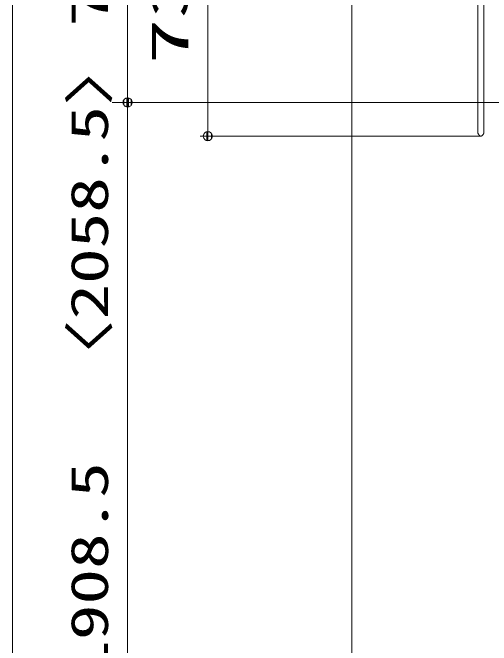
# Model space of a CAD drawing. Units: millimetres on the paper. Extents: x -305 to 305, y -152 to 152.
# Drawn here: x -103.86 to -73.05, y 46.57 to 87.29 of the extents above; entities that cross this region are included whole.
import ezdxf
from ezdxf.enums import TextEntityAlignment as Align

# ---------------------------------------------------------------- set-up
doc = ezdxf.new("R2010")
doc.units = ezdxf.units.MM
doc.linetypes.add('LONG_CHAIN', pattern=[21, 18, -1, 1, -1])
doc.layers.add('0-1_RV', color=7, linetype='Continuous', lineweight=9)
doc.layers.add('0-2_0', color=7, linetype='Continuous', lineweight=9)
doc.styles.add('ＭＳ ゴシック', font='')
doc.styles.get('ＭＳ ゴシック').set_extended_font_data('MS Gothic')

# ---------------------------------------------------------------- blocks, each defined once
blk = doc.blocks.new('_DOTSMALL')
at = {"layer": '0-2_0'}
for p, q in [((0.0746, 0.1), (-0.0746, 0.1)), ((0.1223, -0.0248), (-0.1223, -0.0248))]:
    blk.add_line(p, q, dxfattribs=at)
for points in [[(0.125, 0), (0.124, 0.0157), (0.1211, 0.0311), (0.1162, 0.046), (0.1095, 0.0602), (0.1011, 0.0735), (0.0911, 0.0856), (0.0797, 0.0963), (0.067, 0.1055), (0.0532, 0.1131), (0.0386, 0.1189), (0.0234, 0.1228), (0.0078, 0.1248), (-0.0078, 0.1248), (-0.0234, 0.1228), (-0.0386, 0.1189), (-0.0532, 0.1131), (-0.067, 0.1055), (-0.0797, 0.0963), (-0.0911, 0.0856), (-0.1011, 0.0735), (-0.1095, 0.0602), (-0.1162, 0.046), (-0.1211, 0.0311), (-0.124, 0.0157), (-0.125, 0), (0, 0)], [(-0.125, 0), (-0.124, -0.0157), (-0.1211, -0.0311), (-0.1162, -0.046), (-0.1095, -0.0602), (-0.1011, -0.0735), (-0.0911, -0.0856), (-0.0797, -0.0963), (-0.067, -0.1055), (-0.0532, -0.1131), (-0.0386, -0.1189), (-0.0234, -0.1228), (-0.0078, -0.1248), (0.0078, -0.1248), (0.0234, -0.1228), (0.0386, -0.1189), (0.0532, -0.1131), (0.067, -0.1055), (0.0797, -0.0963), (0.0911, -0.0856), (0.1011, -0.0735), (0.1095, -0.0602), (0.1162, -0.046), (0.1211, -0.0311), (0.124, -0.0157), (0.125, 0), (0, 0)]]:
    blk.add_lwpolyline(points, close=True, dxfattribs=at)

msp = doc.modelspace()

# ---------------------------------------------------------------- linework, layer by layer
at = {"layer": '0-1_RV', "linetype": 'LONG_CHAIN'}
msp.add_line((-82.039, 134.261), (-82.039, -44.358), dxfattribs=at)
at = {"layer": '0-1_RV'}
for p, q in [((-103.855, 100.214), (-103.855, 8.839)), ((-96.459, 100.214), (-96.459, 81.514)), ((-91.297, 79.339), (-91.297, 97.714)), ((-82.038, 47.104), (-82.038, 97.714)), ((-73.913, 79.526), (-73.913, 88.089)), ((-73.538, 87.889), (-73.538, 79.526)), ((-65.712, 81.514), (-97.459, 81.514)), ((-96.459, 81.514), (-95.959, 81.514)), ((-96.459, 13.014), (-96.459, 81.514)), ((-73.726, 79.339), (-91.797, 79.339))]:
    msp.add_line(p, q, dxfattribs=at)
for points in [[(-73.844, 79.417), (-73.851, 79.426), (-73.859, 79.436), (-73.866, 79.446), (-73.873, 79.456), (-73.879, 79.466), (-73.886, 79.477), (-73.892, 79.487), (-73.897, 79.497), (-73.903, 79.507), (-73.908, 79.517), (-73.913, 79.526)], [(-73.538, 79.526), (-73.543, 79.517), (-73.548, 79.507), (-73.554, 79.497), (-73.56, 79.487), (-73.566, 79.477), (-73.572, 79.466), (-73.579, 79.456), (-73.586, 79.446), (-73.593, 79.436), (-73.6, 79.426), (-73.607, 79.417), (-73.615, 79.407), (-73.623, 79.399), (-73.631, 79.39), (-73.639, 79.382), (-73.647, 79.375), (-73.656, 79.368), (-73.664, 79.361), (-73.673, 79.356), (-73.682, 79.351), (-73.69, 79.347), (-73.699, 79.343), (-73.708, 79.341), (-73.717, 79.339), (-73.726, 79.339), (-73.735, 79.339), (-73.743, 79.341), (-73.752, 79.343), (-73.761, 79.347), (-73.77, 79.351), (-73.778, 79.356), (-73.787, 79.361), (-73.796, 79.368), (-73.804, 79.375), (-73.812, 79.382), (-73.82, 79.39), (-73.828, 79.399), (-73.836, 79.407), (-73.844, 79.417)]]:
    msp.add_lwpolyline(points, dxfattribs=at)

# ---------------------------------------------------------------- block references
at = {"layer": '0-1_RV', "xscale": 2.32, "yscale": 2.32}
for p, rotation in [((-96.459, 81.514), 270), ((-96.459, 81.514), 90), ((-91.297, 79.339), 270)]:
    msp.add_blockref('_DOTSMALL', p, dxfattribs=dict(at, rotation=rotation))

# ---------------------------------------------------------------- texts
at = {"layer": '0-1_RV', "style": 'ＭＳ ゴシック'}
for s, width, p in [('74.8', 1.8, (-96.997, 86.314)), ('73.5', 1.8, (-91.834, 83.971)), ('《1808.5》\u30001908.5\u3000〈2058.5〉', 1.4, (-96.997, 17.093))]:
    msp.add_text(s, height=2.405, rotation=90, dxfattribs=dict(at, width=width)).set_placement(p, align=Align.BOTTOM_LEFT)

doc.saveas('drawing.dxf')
